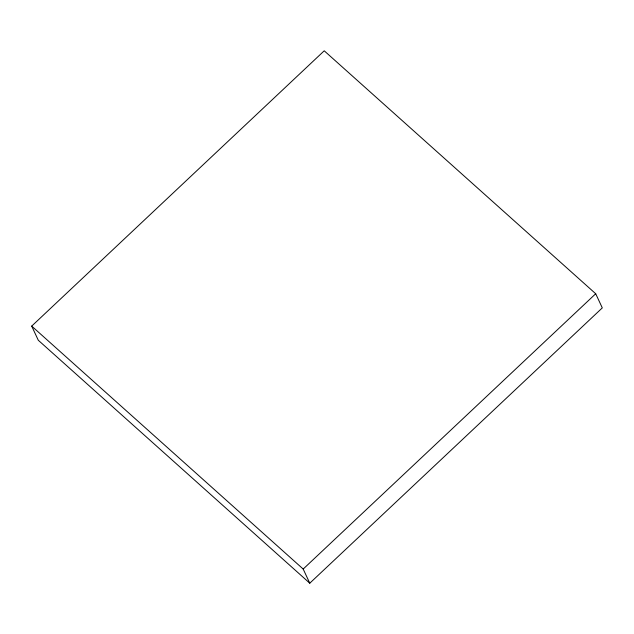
<?xml version="1.0" encoding="UTF-8"?>
<svg xmlns="http://www.w3.org/2000/svg" width="634" height="634" viewBox="0 0 634 634"><rect width="100%" height="100%" fill="white"/><g stroke="black" fill="none" stroke-linecap="round" stroke-linejoin="round"><path stroke-width="0.95" d="M31.7 326.106L324.22 50.807L595.706 293.748L602.3 307.894L309.78 583.193L38.294 340.252L31.7 326.106L303.187 569.047L309.78 583.193M303.187 569.047L595.706 293.748"/></g></svg>
